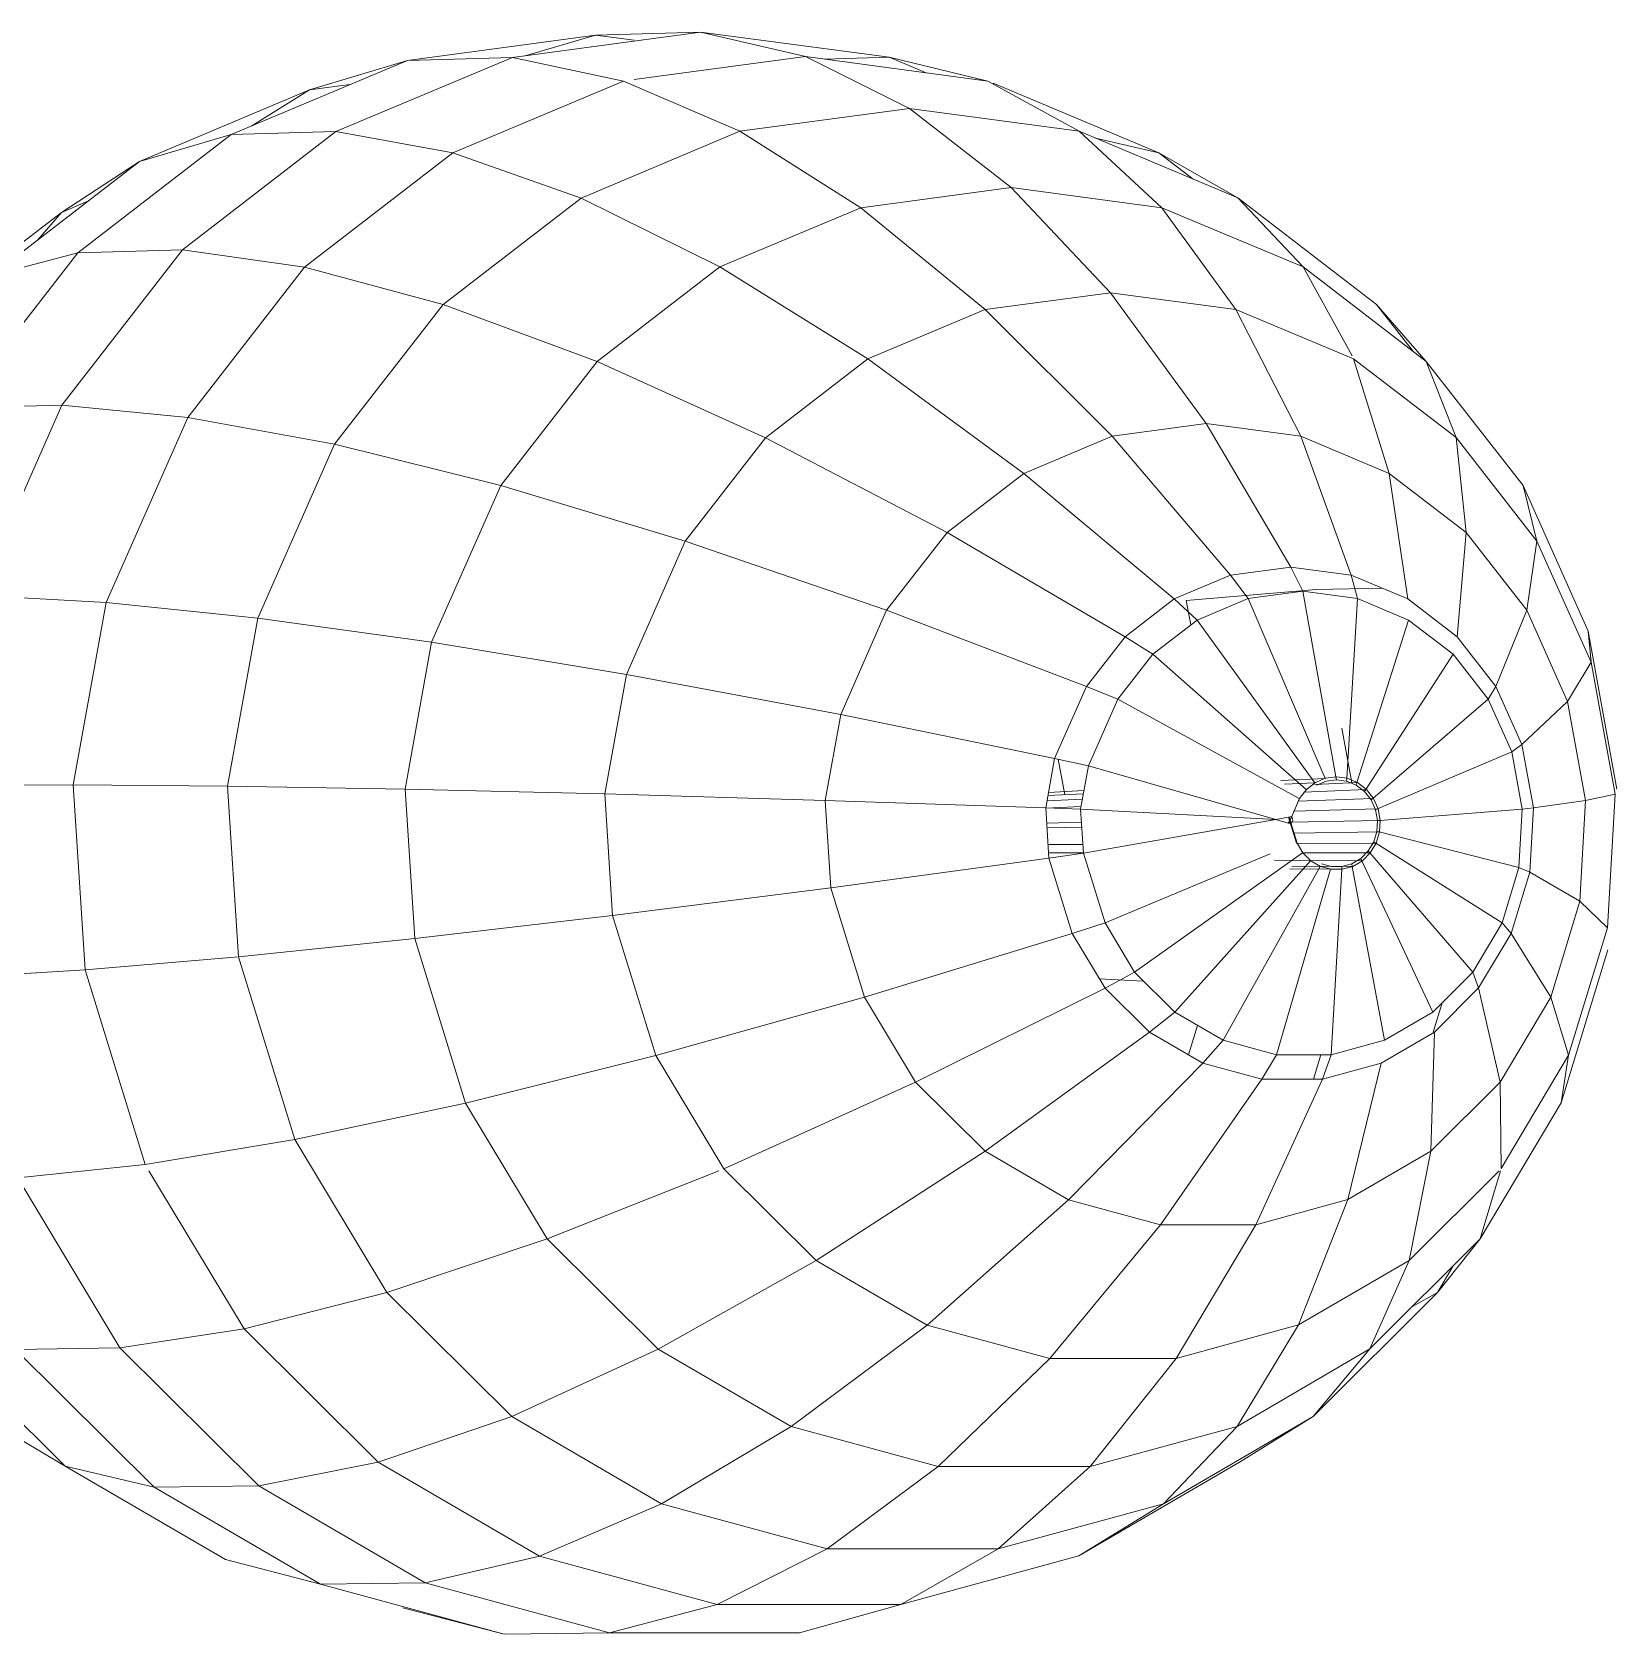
# Model space of a CAD drawing. Header units: inches. Extents: x -827 to 154, y -802 to 207.
# Drawn here: x -720.867 to -719.429, y 41.006 to 42.459 of the extents above; entities that cross this region are included whole.
import ezdxf

# ---------------------------------------------------------------- set-up
doc = ezdxf.new("R2010")
doc.units = ezdxf.units.IN
doc.header["$MEASUREMENT"] = 0
doc.layers.add('DrillPressTable _1__skp', color=8, linetype='Continuous', lineweight=9)
doc.layers.add('Layer0', color=7, linetype='Continuous', lineweight=9)

# ---------------------------------------------------------------- blocks, each defined once
blk = doc.blocks.new('DrillPressTable _1__skp_11-402054-Level 1')
at = {"layer": 'Layer0'}
for p, q in [((1.943, 0.9808), (2.1139, 1.0037)), ((2.1139, 1.0037), (1.943, 0.9808)), ((2.1139, 1.0037), (2.0185, 1.001)), ((2.0185, 1.001), (2.1139, 1.0037)), ((2.2091, 0.9815), (2.1139, 1.0037)), ((2.1139, 1.0037), (2.285, 0.9809)), ((2.1139, 1.0037), (2.2091, 0.9815)), ((2.285, 0.9809), (2.1139, 1.0037)), ((1.8477, 0.9781), (2.0185, 1.001)), ((2.0185, 1.001), (1.8477, 0.9781)), ((2.0185, 1.001), (1.9545, 0.9823)), ((1.9545, 0.9823), (2.0185, 1.001)), ((2.0185, 1.001), (2.0535, 0.9963)), ((2.0535, 0.9963), (2.0185, 1.001)), ((1.6878, 0.9109), (1.8477, 0.9781)), ((1.8477, 0.9781), (1.6878, 0.9109)), ((1.8477, 0.9781), (1.7588, 0.9512)), ((1.7588, 0.9512), (1.8477, 0.9781)), ((1.7828, 0.9135), (1.943, 0.9808)), ((1.943, 0.9808), (1.7828, 0.9135)), ((1.943, 0.9808), (1.8477, 0.9781)), ((1.8477, 0.9781), (1.943, 0.9808)), ((2.0438, 0.9593), (1.943, 0.9808)), ((1.943, 0.9808), (2.0438, 0.9593)), ((2.0535, 0.9606), (2.2091, 0.9815)), ((2.2091, 0.9815), (2.0535, 0.9606)), ((2.3033, 0.9343), (2.2091, 0.9815)), ((2.2091, 0.9815), (2.3745, 0.9593)), ((2.2091, 0.9815), (2.3033, 0.9343)), ((2.3745, 0.9593), (2.2091, 0.9815)), ((2.285, 0.9809), (2.226, 0.9792)), ((2.226, 0.9792), (2.285, 0.9809)), ((2.3745, 0.9593), (2.285, 0.9809)), ((2.285, 0.9809), (2.3185, 0.9668)), ((2.285, 0.9809), (2.3745, 0.9593)), ((2.3185, 0.9668), (2.285, 0.9809)), ((1.6045, 0.8863), (1.7588, 0.9512)), ((1.7588, 0.9512), (1.6045, 0.8863)), ((1.7588, 0.9512), (1.7065, 0.9187)), ((1.7065, 0.9187), (1.7588, 0.9512)), ((1.7588, 0.9512), (1.7954, 0.9561)), ((1.7954, 0.9561), (1.7588, 0.9512)), ((1.889, 0.8942), (2.0438, 0.9593)), ((2.0438, 0.9593), (1.889, 0.8942)), ((2.1495, 0.9137), (2.0438, 0.9593)), ((2.0438, 0.9593), (2.1495, 0.9137)), ((2.4573, 0.9137), (2.3745, 0.9593)), ((2.3745, 0.9593), (2.4573, 0.9137)), ((2.3793, 0.9573), (2.5297, 0.8943)), ((2.5297, 0.8943), (2.3793, 0.9573)), ((2.1495, 0.9137), (2.3033, 0.9343)), ((2.3033, 0.9343), (2.1495, 0.9137)), ((2.3958, 0.8627), (2.3033, 0.9343)), ((2.3033, 0.9343), (2.4573, 0.9137)), ((2.3033, 0.9343), (2.3958, 0.8627)), ((2.4573, 0.9137), (2.3033, 0.9343)), ((1.5487, 0.8035), (1.6878, 0.9109)), ((1.6878, 0.9109), (1.5487, 0.8035)), ((1.6878, 0.9109), (1.6045, 0.8863)), ((1.6045, 0.8863), (1.6878, 0.9109)), ((1.6436, 0.806), (1.7828, 0.9135)), ((1.7828, 0.9135), (1.6436, 0.806)), ((1.7828, 0.9135), (1.6878, 0.9109)), ((1.6878, 0.9109), (1.7828, 0.9135)), ((1.889, 0.8942), (1.7828, 0.9135)), ((1.7828, 0.9135), (1.889, 0.8942)), ((2.0054, 0.8531), (2.1495, 0.9137)), ((2.1495, 0.9137), (2.0054, 0.8531)), ((2.2592, 0.8444), (2.1495, 0.9137)), ((2.1495, 0.9137), (2.2592, 0.8444)), ((2.5325, 0.8444), (2.4573, 0.9137)), ((2.4573, 0.9137), (2.6016, 0.8532)), ((2.4573, 0.9137), (2.5325, 0.8444)), ((2.6016, 0.8532), (2.4573, 0.9137)), ((2.5297, 0.8943), (2.4722, 0.9075)), ((2.4722, 0.9075), (2.5297, 0.8943)), ((1.7544, 0.7903), (1.889, 0.8942)), ((1.889, 0.8942), (1.7544, 0.7903)), ((2.0054, 0.8531), (1.889, 0.8942)), ((1.889, 0.8942), (2.0054, 0.8531)), ((2.6016, 0.8532), (2.5297, 0.8943)), ((2.5297, 0.8943), (2.5609, 0.8703)), ((2.5297, 0.8943), (2.6016, 0.8532)), ((2.5609, 0.8703), (2.5297, 0.8943)), ((1.4704, 0.7828), (1.6045, 0.8863)), ((1.6045, 0.8863), (1.4704, 0.7828)), ((1.6045, 0.8863), (1.5337, 0.8401)), ((1.5337, 0.8401), (1.6045, 0.8863)), ((2.2592, 0.8444), (2.3958, 0.8627)), ((2.3958, 0.8627), (2.2592, 0.8444)), ((2.4859, 0.7672), (2.3958, 0.8627)), ((2.3958, 0.8627), (2.5325, 0.8444)), ((2.3958, 0.8627), (2.4859, 0.7672)), ((2.5325, 0.8444), (2.3958, 0.8627)), ((1.5337, 0.8401), (1.5577, 0.8502)), ((1.5577, 0.8502), (1.5337, 0.8401)), ((1.8802, 0.7564), (2.0054, 0.8531)), ((2.0054, 0.8531), (1.8802, 0.7564)), ((2.1312, 0.7906), (2.0054, 0.8531)), ((2.0054, 0.8531), (2.1312, 0.7906)), ((2.1312, 0.7906), (2.2592, 0.8444)), ((2.2592, 0.8444), (2.1312, 0.7906)), ((2.3721, 0.7519), (2.2592, 0.8444)), ((2.2592, 0.8444), (2.3721, 0.7519)), ((2.5997, 0.7519), (2.5325, 0.8444)), ((2.5325, 0.8444), (2.6607, 0.7907)), ((2.5325, 0.8444), (2.5997, 0.7519)), ((2.6607, 0.7907), (2.5325, 0.8444)), ((2.6607, 0.7907), (2.6016, 0.8532)), ((2.6016, 0.8532), (2.7273, 0.7566)), ((2.6016, 0.8532), (2.6607, 0.7907)), ((2.7273, 0.7566), (2.6016, 0.8532)), ((1.4092, 0.7441), (1.5337, 0.8401)), ((1.5337, 0.8401), (1.4092, 0.7441)), ((1.5337, 0.8401), (1.5123, 0.8152)), ((1.5123, 0.8152), (1.5337, 0.8401)), ((1.5487, 0.8035), (1.4393, 0.6628)), ((1.4393, 0.6628), (1.5487, 0.8035)), ((1.4704, 0.7828), (1.5487, 0.8035)), ((1.4704, 0.7828), (1.5487, 0.8035)), ((1.5341, 0.6652), (1.6436, 0.806)), ((1.5341, 0.6652), (1.6436, 0.806)), ((1.5487, 0.8035), (1.6436, 0.806)), ((1.5487, 0.8035), (1.6436, 0.806)), ((1.7544, 0.7903), (1.6436, 0.806)), ((1.6436, 0.806), (1.7544, 0.7903)), ((1.6485, 0.6541), (1.7544, 0.7903)), ((1.7544, 0.7903), (1.6485, 0.6541)), ((1.8802, 0.7564), (1.7544, 0.7903)), ((1.7544, 0.7903), (1.8802, 0.7564)), ((2.02, 0.7047), (2.1312, 0.7906)), ((2.1312, 0.7906), (2.02, 0.7047)), ((2.2655, 0.7071), (2.1312, 0.7906)), ((2.1312, 0.7906), (2.2655, 0.7071)), ((2.7051, 0.7099), (2.6607, 0.7907)), ((2.6607, 0.7907), (2.7723, 0.7049)), ((2.6607, 0.7907), (2.7051, 0.7099)), ((2.7723, 0.7049), (2.6607, 0.7907)), ((1.7816, 0.6297), (1.8802, 0.7564)), ((1.8802, 0.7564), (1.7816, 0.6297)), ((2.02, 0.7047), (1.8802, 0.7564)), ((1.8802, 0.7564), (2.02, 0.7047)), ((2.3721, 0.7519), (2.4859, 0.7672)), ((2.4859, 0.7672), (2.3721, 0.7519)), ((2.5728, 0.6484), (2.4859, 0.7672)), ((2.4859, 0.7672), (2.5997, 0.7519)), ((2.4859, 0.7672), (2.5728, 0.6484)), ((2.5997, 0.7519), (2.4859, 0.7672)), ((2.7723, 0.7049), (2.7273, 0.7566)), ((2.7723, 0.7049), (2.7273, 0.7566)), ((2.7609, 0.7137), (2.7273, 0.7566)), ((2.7273, 0.7566), (2.7609, 0.7137)), ((2.2655, 0.7071), (2.3721, 0.7519)), ((2.3721, 0.7519), (2.2655, 0.7071)), ((2.4873, 0.6369), (2.3721, 0.7519)), ((2.3721, 0.7519), (2.4873, 0.6369)), ((2.6585, 0.637), (2.5997, 0.7519)), ((2.5997, 0.7519), (2.7065, 0.7072)), ((2.5997, 0.7519), (2.6585, 0.637)), ((2.7065, 0.7072), (2.5997, 0.7519)), ((1.9325, 0.5922), (2.02, 0.7047)), ((2.02, 0.7047), (1.9325, 0.5922)), ((2.1728, 0.6356), (2.02, 0.7047)), ((2.02, 0.7047), (2.1728, 0.6356)), ((2.1728, 0.6356), (2.2655, 0.7071)), ((2.2655, 0.7071), (2.1728, 0.6356)), ((2.4071, 0.6032), (2.2655, 0.7071)), ((2.2655, 0.7071), (2.4071, 0.6032)), ((2.7387, 0.6033), (2.7065, 0.7072)), ((2.7065, 0.7072), (2.7995, 0.6357)), ((2.7065, 0.7072), (2.7387, 0.6033)), ((2.7995, 0.6357), (2.7065, 0.7072)), ((2.7995, 0.6357), (2.7723, 0.7049)), ((2.7995, 0.6357), (2.7723, 0.7049)), ((2.8604, 0.5923), (2.7723, 0.7049)), ((2.7723, 0.7049), (2.8604, 0.5923)), ((1.4393, 0.6628), (1.5341, 0.6652)), ((1.5341, 0.6652), (1.4393, 0.6628)), ((1.4579, 0.4925), (1.5341, 0.6652)), ((1.4579, 0.4925), (1.5341, 0.6652)), ((1.6485, 0.6541), (1.5341, 0.6652)), ((1.5341, 0.6652), (1.6485, 0.6541)), ((1.5743, 0.486), (1.6485, 0.6541)), ((1.6485, 0.6541), (1.5743, 0.486)), ((1.7816, 0.6297), (1.6485, 0.6541)), ((1.6485, 0.6541), (1.7816, 0.6297)), ((2.5728, 0.6484), (2.4873, 0.6369)), ((2.4873, 0.6369), (2.5728, 0.6484)), ((2.6496, 0.5183), (2.5728, 0.6484)), ((2.6585, 0.637), (2.5728, 0.6484)), ((2.5728, 0.6484), (2.6585, 0.637)), ((2.5728, 0.6484), (2.6496, 0.5183)), ((1.7119, 0.4718), (1.7816, 0.6297)), ((1.7816, 0.6297), (1.7119, 0.4718)), ((1.9325, 0.5922), (1.7816, 0.6297)), ((1.7816, 0.6297), (1.9325, 0.5922)), ((2.1728, 0.6356), (2.0999, 0.5418)), ((2.1728, 0.6356), (2.0999, 0.5418)), ((2.1728, 0.6356), (2.3375, 0.5495)), ((2.1728, 0.6356), (2.3375, 0.5495)), ((2.4873, 0.6369), (2.4071, 0.6032)), ((2.4071, 0.6032), (2.4873, 0.6369)), ((2.5948, 0.511), (2.4873, 0.6369)), ((2.4873, 0.6369), (2.5948, 0.511)), ((2.7043, 0.511), (2.6585, 0.637)), ((2.7387, 0.6033), (2.6585, 0.637)), ((2.6585, 0.637), (2.7387, 0.6033)), ((2.6585, 0.637), (2.7043, 0.511)), ((2.8087, 0.5495), (2.7995, 0.6357)), ((2.8087, 0.5495), (2.7995, 0.6357)), ((2.8729, 0.5419), (2.7995, 0.6357)), ((2.7995, 0.6357), (2.8729, 0.5419)), ((2.4071, 0.6032), (2.3375, 0.5495)), ((2.3375, 0.5495), (2.4071, 0.6032)), ((2.5436, 0.4894), (2.4071, 0.6032)), ((2.4071, 0.6032), (2.5436, 0.4894)), ((2.7556, 0.4895), (2.7387, 0.6033)), ((2.8087, 0.5495), (2.7387, 0.6033)), ((2.7387, 0.6033), (2.8087, 0.5495)), ((2.7387, 0.6033), (2.7556, 0.4895)), ((1.8697, 0.45), (1.9325, 0.5922)), ((1.9325, 0.5922), (1.8697, 0.45)), ((2.0999, 0.5418), (1.9325, 0.5922)), ((1.9325, 0.5922), (2.0999, 0.5418)), ((2.8604, 0.5923), (2.8729, 0.5419)), ((2.8729, 0.5419), (2.8604, 0.5923)), ((2.9194, 0.4602), (2.8604, 0.5923)), ((2.8604, 0.5923), (2.9194, 0.4602)), ((2.0999, 0.5418), (2.0465, 0.4209)), ((2.0999, 0.5418), (2.0465, 0.4209)), ((2.0999, 0.5418), (2.2826, 0.479)), ((2.2826, 0.479), (2.0999, 0.5418)), ((2.2826, 0.479), (2.3375, 0.5495)), ((2.3375, 0.5495), (2.2826, 0.479)), ((2.3375, 0.5495), (2.4991, 0.4551)), ((2.3375, 0.5495), (2.4991, 0.4551)), ((2.8004, 0.4551), (2.8087, 0.5495)), ((2.8004, 0.4551), (2.8087, 0.5495)), ((2.8087, 0.5495), (2.8638, 0.4791)), ((2.8638, 0.4791), (2.8087, 0.5495)), ((2.8729, 0.5419), (2.8638, 0.4791)), ((2.8638, 0.4791), (2.8729, 0.5419)), ((2.922, 0.4319), (2.8729, 0.5419)), ((2.8729, 0.5419), (2.922, 0.4319)), ((2.5436, 0.4894), (2.5948, 0.511)), ((2.5948, 0.511), (2.5436, 0.4894)), ((2.5948, 0.511), (2.6496, 0.5183)), ((2.6496, 0.5183), (2.5948, 0.511)), ((2.6109, 0.4897), (2.5948, 0.511)), ((2.5948, 0.511), (2.6109, 0.4897)), ((2.6604, 0.4963), (2.6496, 0.5183)), ((2.6496, 0.5183), (2.7043, 0.511)), ((2.6496, 0.5183), (2.6604, 0.4963)), ((2.7043, 0.511), (2.6496, 0.5183)), ((2.71, 0.4897), (2.7043, 0.511)), ((2.7043, 0.511), (2.7556, 0.4895)), ((2.7043, 0.511), (2.71, 0.4897)), ((2.7556, 0.4895), (2.7043, 0.511)), ((2.6729, 0.4978), (2.5547, 0.488)), ((2.5547, 0.488), (2.6729, 0.4978)), ((2.6604, 0.4963), (2.6109, 0.4897)), ((2.6604, 0.4963), (2.6109, 0.4897)), ((2.6604, 0.4963), (2.6905, 0.3279)), ((2.6905, 0.3279), (2.6604, 0.4963)), ((2.71, 0.4897), (2.6604, 0.4963)), ((2.71, 0.4897), (2.6604, 0.4963)), ((2.7325, 0.4992), (2.6729, 0.4978)), ((2.6729, 0.4978), (2.7325, 0.4992)), ((1.4579, 0.4925), (1.5743, 0.486)), ((1.4579, 0.4925), (1.5743, 0.486)), ((1.5445, 0.3207), (1.5743, 0.486)), ((1.5445, 0.3207), (1.5743, 0.486)), ((1.7119, 0.4718), (1.5743, 0.486)), ((1.5743, 0.486), (1.7119, 0.4718)), ((2.5436, 0.4894), (2.4991, 0.4551)), ((2.5436, 0.4894), (2.4991, 0.4551)), ((2.5436, 0.4894), (2.5646, 0.4702)), ((2.5436, 0.4894), (2.5646, 0.4702)), ((2.5547, 0.488), (2.5587, 0.4657)), ((2.5587, 0.4657), (2.5547, 0.488)), ((2.6109, 0.4897), (2.5646, 0.4702)), ((2.6109, 0.4897), (2.5646, 0.4702)), ((2.6109, 0.4897), (2.6806, 0.3265)), ((2.6806, 0.3265), (2.6109, 0.4897)), ((2.71, 0.4897), (2.7004, 0.3265)), ((2.7004, 0.3265), (2.71, 0.4897)), ((2.71, 0.4897), (2.7564, 0.4702)), ((2.7564, 0.4702), (2.71, 0.4897)), ((2.7556, 0.4895), (2.8004, 0.4551)), ((2.8004, 0.4551), (2.7556, 0.4895)), ((1.6845, 0.3195), (1.7119, 0.4718)), ((1.7119, 0.4718), (1.6845, 0.3195)), ((1.8697, 0.45), (1.7119, 0.4718)), ((1.7119, 0.4718), (1.8697, 0.45)), ((2.241, 0.3845), (2.2826, 0.479)), ((2.2826, 0.479), (2.241, 0.3845)), ((2.2826, 0.479), (2.464, 0.41)), ((2.464, 0.41), (2.2826, 0.479)), ((2.5646, 0.4702), (2.5242, 0.4391)), ((2.5242, 0.4391), (2.5646, 0.4702)), ((2.5646, 0.4702), (2.6714, 0.3226)), ((2.6714, 0.3226), (2.5646, 0.4702)), ((2.7096, 0.3227), (2.7564, 0.4702)), ((2.7096, 0.3227), (2.7564, 0.4702)), ((2.7564, 0.4702), (2.7969, 0.4391)), ((2.7969, 0.4391), (2.7564, 0.4702)), ((2.8638, 0.4791), (2.8356, 0.41)), ((2.8356, 0.41), (2.8638, 0.4791)), ((2.8638, 0.4791), (2.9007, 0.3963)), ((2.9007, 0.3963), (2.8638, 0.4791)), ((2.4991, 0.4551), (2.464, 0.41)), ((2.464, 0.41), (2.4991, 0.4551)), ((2.4991, 0.4551), (2.5242, 0.4391)), ((2.5242, 0.4391), (2.4991, 0.4551)), ((2.8356, 0.41), (2.8004, 0.4551)), ((2.8004, 0.4551), (2.8356, 0.41)), ((2.9194, 0.4602), (2.922, 0.4319)), ((2.922, 0.4319), (2.9194, 0.4602)), ((2.9455, 0.3167), (2.9194, 0.4602)), ((2.9194, 0.4602), (2.9455, 0.3167)), ((1.8457, 0.3167), (1.8697, 0.45)), ((1.8697, 0.45), (1.8457, 0.3167)), ((2.0465, 0.4209), (1.8697, 0.45)), ((1.8697, 0.45), (2.0465, 0.4209)), ((2.5242, 0.4391), (2.4925, 0.3983)), ((2.4925, 0.3983), (2.5242, 0.4391)), ((2.6634, 0.3164), (2.5242, 0.4391)), ((2.5242, 0.4391), (2.6634, 0.3164)), ((2.7177, 0.3165), (2.7969, 0.4391)), ((2.7177, 0.3165), (2.7969, 0.4391)), ((2.7969, 0.4391), (2.8288, 0.3983)), ((2.7969, 0.4391), (2.8288, 0.3983)), ((2.922, 0.4319), (2.9007, 0.3963)), ((2.9007, 0.3963), (2.922, 0.4319)), ((2.9438, 0.3123), (2.922, 0.4319)), ((2.922, 0.4319), (2.9438, 0.3123)), ((2.027, 0.3124), (2.0465, 0.4209)), ((2.0465, 0.4209), (2.027, 0.3124)), ((2.241, 0.3845), (2.0465, 0.4209)), ((2.241, 0.3845), (2.0465, 0.4209)), ((2.464, 0.41), (2.4352, 0.3446)), ((2.4352, 0.3446), (2.464, 0.41)), ((2.464, 0.41), (2.4925, 0.3983)), ((2.4925, 0.3983), (2.464, 0.41)), ((2.8356, 0.41), (2.8288, 0.3983)), ((2.8288, 0.3983), (2.8356, 0.41)), ((2.8592, 0.3571), (2.8356, 0.41)), ((2.8356, 0.41), (2.8592, 0.3571)), ((2.4925, 0.3983), (2.4659, 0.3379)), ((2.4659, 0.3379), (2.4925, 0.3983)), ((2.4925, 0.3983), (2.657, 0.3083)), ((2.657, 0.3083), (2.4925, 0.3983)), ((2.7241, 0.3083), (2.8288, 0.3983)), ((2.7241, 0.3083), (2.8288, 0.3983)), ((2.8501, 0.3505), (2.8288, 0.3983)), ((2.8288, 0.3983), (2.8501, 0.3505)), ((2.9007, 0.3963), (2.8592, 0.3571)), ((2.8592, 0.3571), (2.9007, 0.3963)), ((2.9007, 0.3963), (2.9171, 0.3064)), ((2.9171, 0.3064), (2.9007, 0.3963)), ((2.241, 0.3845), (2.2269, 0.3065)), ((2.241, 0.3845), (2.2269, 0.3065)), ((2.241, 0.3845), (2.4352, 0.3446)), ((2.4352, 0.3446), (2.241, 0.3845)), ((2.6958, 0.3721), (2.7049, 0.3224)), ((2.7049, 0.3224), (2.6958, 0.3721)), ((2.7283, 0.2988), (2.8501, 0.3505)), ((2.7283, 0.2988), (2.8501, 0.3505)), ((2.8592, 0.3571), (2.8501, 0.3505)), ((2.8501, 0.3505), (2.8592, 0.3571)), ((2.8596, 0.2985), (2.8501, 0.3505)), ((2.8501, 0.3505), (2.8596, 0.2985)), ((2.8697, 0.2997), (2.8592, 0.3571)), ((2.8592, 0.3571), (2.8697, 0.2997)), ((2.4352, 0.3446), (2.4271, 0.2998)), ((2.4271, 0.2998), (2.4352, 0.3446)), ((2.4352, 0.3446), (2.4659, 0.3379)), ((2.4659, 0.3379), (2.4352, 0.3446)), ((2.4384, 0.3439), (2.4443, 0.3117)), ((2.4443, 0.3117), (2.4384, 0.3439)), ((2.4588, 0.2986), (2.4659, 0.3379)), ((2.4659, 0.3379), (2.4588, 0.2986)), ((2.6358, 0.2893), (2.4659, 0.3379)), ((2.6358, 0.2893), (2.4659, 0.3379)), ((1.5445, 0.3207), (1.4269, 0.3203)), ((1.4269, 0.3203), (1.5445, 0.3207)), ((1.5445, 0.3207), (1.6845, 0.3195)), ((1.5445, 0.3207), (1.5553, 0.1527)), ((1.5445, 0.3207), (1.6845, 0.3195)), ((1.5553, 0.1527), (1.5445, 0.3207)), ((2.6806, 0.3265), (2.6406, 0.3245)), ((2.6806, 0.3265), (2.6406, 0.3245)), ((2.6714, 0.3226), (2.6438, 0.3213)), ((2.6714, 0.3226), (2.6438, 0.3213)), ((2.6718, 0.3227), (2.6638, 0.3165)), ((2.7096, 0.3227), (2.6714, 0.3209)), ((2.6714, 0.3226), (2.6718, 0.3227)), ((2.6714, 0.3226), (2.6718, 0.3227)), ((2.7096, 0.3227), (2.6714, 0.3209)), ((2.6811, 0.3266), (2.6718, 0.3227)), ((2.6731, 0.3203), (2.6817, 0.324)), ((2.6806, 0.3265), (2.6811, 0.3266)), ((2.6806, 0.3265), (2.6811, 0.3266)), ((2.691, 0.3279), (2.6811, 0.3266)), ((2.6817, 0.324), (2.691, 0.3252)), ((2.6905, 0.3279), (2.691, 0.3252)), ((2.6905, 0.3279), (2.691, 0.3252)), ((2.6905, 0.3279), (2.691, 0.3279)), ((2.6905, 0.3279), (2.691, 0.3279)), ((2.7008, 0.3266), (2.691, 0.3279)), ((2.691, 0.3252), (2.7002, 0.324)), ((2.7004, 0.3265), (2.7002, 0.324)), ((2.7004, 0.3265), (2.7002, 0.324)), ((2.7089, 0.3204), (2.7002, 0.324)), ((2.7004, 0.3265), (2.7008, 0.3266)), ((2.7004, 0.3265), (2.7008, 0.3266)), ((2.7101, 0.3227), (2.7008, 0.3266)), ((2.7089, 0.3204), (2.7096, 0.3227)), ((2.7096, 0.3227), (2.7089, 0.3204)), ((2.7165, 0.3145), (2.7089, 0.3204)), ((2.7096, 0.3227), (2.7101, 0.3227)), ((2.7096, 0.3227), (2.7101, 0.3227)), ((2.7182, 0.3165), (2.7101, 0.3227)), ((1.6845, 0.3195), (1.8457, 0.3167)), ((1.6845, 0.3195), (1.6944, 0.1647)), ((1.6845, 0.3195), (1.8457, 0.3167)), ((1.6944, 0.1647), (1.6845, 0.3195)), ((1.8457, 0.3167), (2.027, 0.3124)), ((1.8457, 0.3167), (1.8544, 0.1812)), ((1.8457, 0.3167), (2.027, 0.3124)), ((1.8544, 0.1812), (1.8457, 0.3167)), ((2.027, 0.3124), (2.2269, 0.3065)), ((2.027, 0.3124), (2.034, 0.2021)), ((2.027, 0.3124), (2.2269, 0.3065)), ((2.034, 0.2021), (2.027, 0.3124)), ((2.4271, 0.2998), (2.2269, 0.3065)), ((2.232, 0.2273), (2.2269, 0.3065)), ((2.232, 0.2273), (2.2269, 0.3065)), ((2.4271, 0.2998), (2.2269, 0.3065)), ((2.4604, 0.3076), (2.4282, 0.3062)), ((2.4604, 0.3076), (2.4282, 0.3062)), ((2.4613, 0.3125), (2.4291, 0.311)), ((2.4613, 0.3125), (2.4291, 0.311)), ((2.4618, 0.3154), (2.4296, 0.3138)), ((2.4618, 0.3154), (2.4296, 0.3138)), ((2.6504, 0.2918), (2.6575, 0.3083)), ((2.7241, 0.3083), (2.656, 0.3059)), ((2.7241, 0.3083), (2.656, 0.3059)), ((2.657, 0.3083), (2.6575, 0.3083)), ((2.657, 0.3083), (2.6575, 0.3083)), ((2.6575, 0.3083), (2.6638, 0.3165)), ((2.7177, 0.3165), (2.6615, 0.3141)), ((2.7177, 0.3165), (2.6615, 0.3141)), ((2.6634, 0.3164), (2.6638, 0.3165)), ((2.6634, 0.3164), (2.6638, 0.3165)), ((2.7165, 0.3145), (2.7177, 0.3165)), ((2.7177, 0.3165), (2.7165, 0.3145)), ((2.7224, 0.3069), (2.7165, 0.3145)), ((2.7177, 0.3165), (2.7182, 0.3165)), ((2.7177, 0.3165), (2.7182, 0.3165)), ((2.7245, 0.3083), (2.7182, 0.3165)), ((2.7224, 0.3069), (2.7241, 0.3083)), ((2.7224, 0.3069), (2.7241, 0.3083)), ((2.7224, 0.3069), (2.7264, 0.298)), ((2.7241, 0.3083), (2.7245, 0.3083)), ((2.7241, 0.3083), (2.7245, 0.3083)), ((2.7288, 0.2988), (2.7245, 0.3083)), ((2.9171, 0.3064), (2.8697, 0.2997)), ((2.9171, 0.3064), (2.8697, 0.2997)), ((2.9119, 0.2152), (2.9171, 0.3064)), ((2.9171, 0.3064), (2.9119, 0.2152)), ((2.9438, 0.3123), (2.9171, 0.3064)), ((2.9438, 0.3123), (2.9171, 0.3064)), ((2.9438, 0.3123), (2.9369, 0.1909)), ((2.9369, 0.1909), (2.9438, 0.3123)), ((2.4592, 0.3009), (2.4271, 0.2996)), ((2.4592, 0.3009), (2.4271, 0.2996)), ((2.4588, 0.2986), (2.4271, 0.2998)), ((2.43, 0.2542), (2.4271, 0.2998)), ((2.4588, 0.2986), (2.4271, 0.2998)), ((2.4271, 0.2998), (2.43, 0.2542)), ((2.4588, 0.2986), (2.4614, 0.2587)), ((2.6358, 0.2893), (2.4588, 0.2986)), ((2.4588, 0.2986), (2.4614, 0.2587)), ((2.6358, 0.2893), (2.4588, 0.2986)), ((2.6358, 0.2893), (2.6475, 0.2913)), ((2.6472, 0.286), (2.6504, 0.2918)), ((2.6475, 0.2913), (2.6504, 0.2918)), ((2.6475, 0.2913), (2.6479, 0.2913)), ((2.6547, 0.2678), (2.6475, 0.2913)), ((2.6475, 0.2913), (2.65, 0.2852)), ((2.6475, 0.2913), (2.6488, 0.2886)), ((2.6488, 0.2886), (2.6479, 0.2913)), ((2.6504, 0.2918), (2.6488, 0.2886)), ((2.6504, 0.2918), (2.6514, 0.2884)), ((2.7283, 0.2988), (2.6519, 0.2966)), ((2.7283, 0.2988), (2.6519, 0.2966)), ((2.7283, 0.2988), (2.7264, 0.298)), ((2.7264, 0.298), (2.7283, 0.2988)), ((2.7264, 0.298), (2.7282, 0.2883)), ((2.7283, 0.2988), (2.7288, 0.2988)), ((2.7283, 0.2988), (2.7288, 0.2988)), ((2.7307, 0.2884), (2.7288, 0.2988)), ((2.7302, 0.2884), (2.8596, 0.2985)), ((2.8596, 0.2985), (2.7302, 0.2884)), ((2.8596, 0.2985), (2.7302, 0.2884)), ((2.8596, 0.2985), (2.8566, 0.2457)), ((2.8566, 0.2457), (2.8596, 0.2985)), ((2.8697, 0.2997), (2.8596, 0.2985)), ((2.8697, 0.2997), (2.8596, 0.2985)), ((2.8697, 0.2997), (2.8664, 0.2413)), ((2.8664, 0.2413), (2.8697, 0.2997)), ((2.4596, 0.2867), (2.428, 0.2859)), ((2.4599, 0.2821), (2.4283, 0.2815)), ((2.6358, 0.2893), (2.4614, 0.2587)), ((2.6358, 0.2893), (2.4614, 0.2587)), ((2.6358, 0.2893), (2.6472, 0.286)), ((2.6472, 0.286), (2.6488, 0.2886)), ((2.6488, 0.2886), (2.6472, 0.286)), ((2.6472, 0.286), (2.65, 0.2852)), ((2.6472, 0.286), (2.6476, 0.286)), ((2.6488, 0.2886), (2.6476, 0.286)), ((2.65, 0.2852), (2.6488, 0.2886)), ((2.7302, 0.2884), (2.6489, 0.2867)), ((2.7302, 0.2884), (2.6489, 0.2867)), ((2.65, 0.2852), (2.6514, 0.2884)), ((2.6547, 0.2678), (2.65, 0.2852)), ((2.65, 0.2852), (2.6547, 0.2678)), ((2.65, 0.2852), (2.6552, 0.2678)), ((2.7296, 0.2779), (2.6519, 0.2768)), ((2.7296, 0.2779), (2.6519, 0.2768)), ((2.7248, 0.269), (2.7276, 0.2784)), ((2.727, 0.2678), (2.7301, 0.2779)), ((2.7276, 0.2784), (2.7282, 0.2883)), ((2.7296, 0.2779), (2.7276, 0.2784)), ((2.7296, 0.2779), (2.7276, 0.2784)), ((2.7302, 0.2884), (2.7282, 0.2883)), ((2.7282, 0.2883), (2.7302, 0.2884)), ((2.7296, 0.2779), (2.8566, 0.2457)), ((2.8566, 0.2457), (2.7296, 0.2779)), ((2.7296, 0.2779), (2.7301, 0.2779)), ((2.7296, 0.2779), (2.7301, 0.2779)), ((2.7301, 0.2779), (2.7307, 0.2884)), ((2.7302, 0.2884), (2.7307, 0.2884)), ((2.7302, 0.2884), (2.7307, 0.2884)), ((2.4292, 0.2664), (2.4608, 0.2666)), ((2.4608, 0.2666), (2.4292, 0.2664)), ((2.4608, 0.2666), (2.4292, 0.2664)), ((2.6552, 0.2678), (2.6547, 0.2678)), ((2.6547, 0.2678), (2.6552, 0.2678)), ((2.7266, 0.2678), (2.6552, 0.2674)), ((2.6552, 0.2674), (2.7266, 0.2678)), ((2.6552, 0.2678), (2.6605, 0.2589)), ((2.727, 0.2678), (2.6552, 0.2674)), ((2.7248, 0.269), (2.7198, 0.2606)), ((2.727, 0.2678), (2.7217, 0.2589)), ((2.7266, 0.2678), (2.7248, 0.269)), ((2.7248, 0.269), (2.7266, 0.2678)), ((2.7266, 0.2678), (2.8413, 0.1953)), ((2.7266, 0.2678), (2.8413, 0.1953)), ((2.7266, 0.2678), (2.727, 0.2678)), ((2.727, 0.2678), (2.7266, 0.2678)), ((2.43, 0.2542), (2.232, 0.2273)), ((2.232, 0.2273), (2.43, 0.2542)), ((2.4614, 0.259), (2.4297, 0.259)), ((2.4614, 0.259), (2.4297, 0.259)), ((2.4614, 0.2587), (2.43, 0.2542)), ((2.43, 0.2542), (2.4614, 0.2587)), ((2.4512, 0.1856), (2.43, 0.2542)), ((2.43, 0.2542), (2.4512, 0.1856)), ((2.4809, 0.1953), (2.4614, 0.2587)), ((2.4614, 0.2587), (2.4809, 0.1953)), ((2.6309, 0.2579), (2.4809, 0.1953)), ((2.4809, 0.1953), (2.6309, 0.2579)), ((2.6601, 0.2589), (2.5078, 0.1506)), ((2.5078, 0.1506), (2.6601, 0.2589)), ((2.6673, 0.2517), (2.5443, 0.1143)), ((2.5443, 0.1143), (2.6673, 0.2517)), ((2.6673, 0.2517), (2.6348, 0.2519)), ((2.6673, 0.2517), (2.6348, 0.2519)), ((2.7213, 0.2589), (2.6601, 0.259)), ((2.7213, 0.2589), (2.6601, 0.259)), ((2.6601, 0.2589), (2.6605, 0.2589)), ((2.6601, 0.2589), (2.6605, 0.2589)), ((2.6678, 0.2517), (2.6605, 0.2589)), ((2.714, 0.2517), (2.6673, 0.252)), ((2.714, 0.2517), (2.6673, 0.252)), ((2.6673, 0.2517), (2.6678, 0.2517)), ((2.6673, 0.2517), (2.6678, 0.2517)), ((2.6765, 0.2466), (2.6678, 0.2517)), ((2.6774, 0.2491), (2.6865, 0.2466)), ((2.6958, 0.2466), (2.7049, 0.2491)), ((2.713, 0.2538), (2.7049, 0.2491)), ((2.7053, 0.2466), (2.7049, 0.2491)), ((2.7053, 0.2466), (2.7049, 0.2491)), ((2.7145, 0.2517), (2.7058, 0.2466)), ((2.7198, 0.2606), (2.713, 0.2538)), ((2.714, 0.2517), (2.713, 0.2538)), ((2.713, 0.2538), (2.714, 0.2517)), ((2.714, 0.2517), (2.7783, 0.1144)), ((2.714, 0.2517), (2.7783, 0.1144)), ((2.714, 0.2517), (2.7145, 0.2517)), ((2.714, 0.2517), (2.7145, 0.2517)), ((2.7217, 0.2589), (2.7145, 0.2517)), ((2.7213, 0.2589), (2.7198, 0.2606)), ((2.7198, 0.2606), (2.7213, 0.2589)), ((2.7213, 0.2589), (2.8146, 0.1506)), ((2.7213, 0.2589), (2.8146, 0.1506)), ((2.7213, 0.2589), (2.7217, 0.2589)), ((2.7213, 0.2589), (2.7217, 0.2589)), ((2.6761, 0.2466), (2.5881, 0.0889)), ((2.5881, 0.0889), (2.6761, 0.2466)), ((2.6857, 0.244), (2.6364, 0.0757)), ((2.6364, 0.0757), (2.6857, 0.244)), ((2.6857, 0.244), (2.6485, 0.2444)), ((2.6857, 0.244), (2.6485, 0.2444)), ((2.6761, 0.2466), (2.6504, 0.2469)), ((2.6761, 0.2466), (2.6504, 0.2469)), ((2.7053, 0.2466), (2.6761, 0.2469)), ((2.7053, 0.2466), (2.6761, 0.2469)), ((2.6761, 0.2466), (2.6765, 0.2466)), ((2.6761, 0.2466), (2.6765, 0.2466)), ((2.6862, 0.244), (2.6765, 0.2466)), ((2.6857, 0.244), (2.6862, 0.244)), ((2.6857, 0.244), (2.6862, 0.244)), ((2.6961, 0.244), (2.6862, 0.244)), ((2.6957, 0.244), (2.6863, 0.0757)), ((2.6863, 0.0757), (2.6957, 0.244)), ((2.6865, 0.2466), (2.6958, 0.2466)), ((2.6957, 0.244), (2.6958, 0.2466)), ((2.6957, 0.244), (2.6958, 0.2466)), ((2.6957, 0.244), (2.6961, 0.244)), ((2.6957, 0.244), (2.6961, 0.244)), ((2.7058, 0.2466), (2.6961, 0.244)), ((2.7053, 0.2466), (2.7347, 0.0889)), ((2.7347, 0.0889), (2.7053, 0.2466)), ((2.7053, 0.2466), (2.7058, 0.2466)), ((2.7053, 0.2466), (2.7058, 0.2466)), ((2.8566, 0.2457), (2.8413, 0.1953)), ((2.8413, 0.1953), (2.8566, 0.2457)), ((2.8664, 0.2413), (2.8495, 0.1856)), ((2.8495, 0.1856), (2.8664, 0.2413)), ((2.8566, 0.2457), (2.8664, 0.2413)), ((2.8664, 0.2413), (2.8566, 0.2457)), ((2.8664, 0.2413), (2.9119, 0.2152)), ((2.9119, 0.2152), (2.8664, 0.2413)), ((2.232, 0.2273), (2.034, 0.2021)), ((2.232, 0.2273), (2.034, 0.2021)), ((2.232, 0.2273), (2.2626, 0.128)), ((2.2626, 0.128), (2.232, 0.2273)), ((2.8854, 0.1281), (2.9119, 0.2152)), ((2.9119, 0.2152), (2.8854, 0.1281)), ((2.9119, 0.2152), (2.9369, 0.1909)), ((2.9369, 0.1909), (2.9119, 0.2152)), ((1.8544, 0.1812), (2.034, 0.2021)), ((2.034, 0.2021), (1.8544, 0.1812)), ((2.0733, 0.075), (2.034, 0.2021)), ((2.0733, 0.075), (2.034, 0.2021)), ((2.4809, 0.1953), (2.4512, 0.1856)), ((2.4512, 0.1856), (2.4809, 0.1953)), ((2.5078, 0.1506), (2.4809, 0.1953)), ((2.4809, 0.1953), (2.5078, 0.1506)), ((2.8146, 0.1506), (2.8413, 0.1953)), ((2.8146, 0.1506), (2.8413, 0.1953)), ((2.8413, 0.1953), (2.8495, 0.1856)), ((2.8495, 0.1856), (2.8413, 0.1953)), ((2.9369, 0.1909), (2.9017, 0.0752)), ((2.9017, 0.0752), (2.9369, 0.1909)), ((1.6944, 0.1647), (1.8544, 0.1812)), ((1.8544, 0.1812), (1.6944, 0.1647)), ((1.8544, 0.1812), (1.9005, 0.0318)), ((1.9005, 0.0318), (1.8544, 0.1812)), ((2.4512, 0.1856), (2.2626, 0.128)), ((2.2626, 0.128), (2.4512, 0.1856)), ((2.4809, 0.1362), (2.4512, 0.1856)), ((2.4512, 0.1856), (2.4809, 0.1362)), ((2.8495, 0.1856), (2.82, 0.1363)), ((2.82, 0.1363), (2.8495, 0.1856)), ((2.8495, 0.1856), (2.8854, 0.1281)), ((2.8854, 0.1281), (2.8495, 0.1856)), ((1.5553, 0.1527), (1.6944, 0.1647)), ((1.6944, 0.1647), (1.5553, 0.1527)), ((1.6944, 0.1647), (1.7456, -0.0012)), ((1.7456, -0.0012), (1.6944, 0.1647)), ((2.9372, 0.1709), (2.895, 0.032)), ((2.895, 0.032), (2.9372, 0.1709)), ((1.4381, 0.1454), (1.5553, 0.1527)), ((1.5553, 0.1527), (1.4381, 0.1454)), ((1.5553, 0.1527), (1.6098, -0.0239)), ((1.6098, -0.0239), (1.5553, 0.1527)), ((2.5078, 0.1506), (2.4809, 0.1362)), ((2.4809, 0.1362), (2.5078, 0.1506)), ((2.5443, 0.1143), (2.5078, 0.1506)), ((2.5078, 0.1506), (2.5443, 0.1143)), ((2.7783, 0.1144), (2.8146, 0.1506)), ((2.7783, 0.1144), (2.8146, 0.1506)), ((2.8146, 0.1506), (2.82, 0.1363)), ((2.82, 0.1363), (2.8146, 0.1506)), ((2.4809, 0.1362), (2.309, 0.0508)), ((2.309, 0.0508), (2.4809, 0.1362)), ((2.4757, 0.1447), (2.5159, 0.1426)), ((2.5159, 0.1426), (2.4757, 0.1447)), ((2.5212, 0.0962), (2.4809, 0.1362)), ((2.4809, 0.1362), (2.5212, 0.0962)), ((2.82, 0.1363), (2.7799, 0.0962)), ((2.7799, 0.0962), (2.82, 0.1363)), ((2.82, 0.1363), (2.8394, 0.0509)), ((2.8394, 0.0509), (2.82, 0.1363)), ((2.2626, 0.128), (2.0733, 0.075)), ((2.0733, 0.075), (2.2626, 0.128)), ((2.2626, 0.128), (2.309, 0.0508)), ((2.309, 0.0508), (2.2626, 0.128)), ((2.7869, 0.1229), (2.7788, 0.0962)), ((2.7788, 0.0962), (2.7869, 0.1229)), ((2.8394, 0.0509), (2.8854, 0.1281)), ((2.8854, 0.1281), (2.8394, 0.0509)), ((2.8854, 0.1281), (2.9017, 0.0752)), ((2.9017, 0.0752), (2.8854, 0.1281)), ((2.5212, 0.0962), (2.5443, 0.1143)), ((2.5212, 0.0962), (2.5443, 0.1143)), ((2.5881, 0.0889), (2.5443, 0.1143)), ((2.5881, 0.0889), (2.5443, 0.1143)), ((2.5568, 0.0755), (2.5649, 0.1023)), ((2.5649, 0.1023), (2.5568, 0.0755)), ((2.7347, 0.0889), (2.7783, 0.1144)), ((2.7783, 0.1144), (2.7347, 0.0889)), ((2.3721, -0.0118), (2.5212, 0.0962)), ((2.3721, -0.0118), (2.5212, 0.0962)), ((2.5212, 0.0962), (2.5696, 0.068)), ((2.5696, 0.068), (2.5212, 0.0962)), ((2.5696, 0.068), (2.5881, 0.0889)), ((2.5881, 0.0889), (2.5696, 0.068)), ((2.6364, 0.0757), (2.5881, 0.0889)), ((2.6364, 0.0757), (2.5881, 0.0889)), ((2.7347, 0.0889), (2.6863, 0.0757)), ((2.7347, 0.0889), (2.6863, 0.0757)), ((2.7316, 0.068), (2.7799, 0.0962)), ((2.7799, 0.0962), (2.7316, 0.068)), ((2.7799, 0.0962), (2.7767, -0.0117)), ((2.7799, 0.0962), (2.7767, -0.0117)), ((1.9005, 0.0318), (2.0733, 0.075)), ((2.0733, 0.075), (1.9005, 0.0318)), ((2.135, -0.0277), (2.0733, 0.075)), ((2.135, -0.0277), (2.0733, 0.075)), ((2.6231, 0.0534), (2.6364, 0.0757)), ((2.6364, 0.0757), (2.6231, 0.0534)), ((2.6863, 0.0757), (2.6364, 0.0757)), ((2.6863, 0.0757), (2.6364, 0.0757)), ((2.6768, 0.0757), (2.67, 0.0535)), ((2.6768, 0.0757), (2.67, 0.0535)), ((2.6782, 0.0535), (2.6863, 0.0757)), ((2.6863, 0.0757), (2.6782, 0.0535)), ((2.9017, 0.0752), (2.8404, -0.0276)), ((2.8404, -0.0276), (2.9017, 0.0752)), ((2.9017, 0.0752), (2.895, 0.032)), ((2.895, 0.032), (2.9017, 0.0752)), ((2.4478, -0.0559), (2.5696, 0.068)), ((2.5696, 0.068), (2.4478, -0.0559)), ((2.5696, 0.068), (2.6231, 0.0534)), ((2.6231, 0.0534), (2.5696, 0.068)), ((2.6782, 0.0535), (2.7316, 0.068)), ((2.7316, 0.068), (2.6782, 0.0535)), ((2.7012, -0.0558), (2.7316, 0.068)), ((2.7316, 0.068), (2.7012, -0.0558)), ((2.135, -0.0277), (2.309, 0.0508)), ((2.135, -0.0277), (2.309, 0.0508)), ((2.3721, -0.0118), (2.309, 0.0508)), ((2.3721, -0.0118), (2.309, 0.0508)), ((2.5314, -0.0786), (2.6231, 0.0534)), ((2.6231, 0.0534), (2.5314, -0.0786)), ((2.6177, -0.0786), (2.6782, 0.0535)), ((2.6782, 0.0535), (2.6177, -0.0786)), ((2.6231, 0.0534), (2.6782, 0.0535)), ((2.6782, 0.0535), (2.6231, 0.0534)), ((2.7767, -0.0117), (2.8394, 0.0509)), ((2.8394, 0.0509), (2.7767, -0.0117)), ((2.8394, 0.0509), (2.8404, -0.0276)), ((2.8404, -0.0276), (2.8394, 0.0509)), ((1.7456, -0.0012), (1.9005, 0.0318)), ((1.9005, 0.0318), (1.7456, -0.0012)), ((1.9005, 0.0318), (1.9746, -0.0915)), ((1.9746, -0.0915), (1.9005, 0.0318)), ((2.895, 0.032), (2.8214, -0.0913)), ((2.8214, -0.0913), (2.895, 0.032)), ((1.6098, -0.0239), (1.7456, -0.0012)), ((1.7456, -0.0012), (1.6098, -0.0239)), ((1.7456, -0.0012), (1.8291, -0.1401)), ((1.8291, -0.1401), (1.7456, -0.0012)), ((2.2188, -0.111), (2.3721, -0.0118)), ((2.3721, -0.0118), (2.2188, -0.111)), ((2.4478, -0.0559), (2.3721, -0.0118)), ((2.3721, -0.0118), (2.4478, -0.0559)), ((2.7767, -0.0117), (2.7012, -0.0558)), ((2.7012, -0.0558), (2.7767, -0.0117)), ((2.7767, -0.0117), (2.757, -0.1109)), ((2.7767, -0.0117), (2.757, -0.1109)), ((1.4941, -0.0361), (1.6098, -0.0239)), ((1.6098, -0.0239), (1.4941, -0.0361)), ((2.135, -0.0277), (2.2188, -0.111)), ((2.2188, -0.111), (2.135, -0.0277)), ((1.4941, -0.0361), (1.5868, -0.1904)), ((1.5868, -0.1904), (1.4941, -0.0361)), ((1.6132, -0.0295), (1.6995, -0.1731)), ((1.6995, -0.1731), (1.6132, -0.0295)), ((1.9746, -0.0915), (2.1304, -0.0295)), ((2.1304, -0.0295), (1.9746, -0.0915)), ((2.8385, -0.0295), (2.757, -0.1109)), ((2.757, -0.1109), (2.8385, -0.0295)), ((2.8398, -0.0295), (2.8214, -0.0913)), ((2.8214, -0.0913), (2.8398, -0.0295)), ((2.3195, -0.1696), (2.4478, -0.0559)), ((2.4478, -0.0559), (2.3195, -0.1696)), ((2.5314, -0.0786), (2.4478, -0.0559)), ((2.4478, -0.0559), (2.5314, -0.0786)), ((2.7012, -0.0558), (2.6177, -0.0786)), ((2.6177, -0.0786), (2.7012, -0.0558)), ((2.6566, -0.1695), (2.7012, -0.0558)), ((2.7012, -0.0558), (2.6566, -0.1695)), ((2.4307, -0.1998), (2.5314, -0.0786)), ((2.5314, -0.0786), (2.4307, -0.1998)), ((2.6177, -0.0786), (2.5314, -0.0786)), ((2.5314, -0.0786), (2.6177, -0.0786)), ((2.5455, -0.1998), (2.6177, -0.0786)), ((2.6177, -0.0786), (2.5455, -0.1998)), ((1.8291, -0.1401), (1.9746, -0.0915)), ((1.9746, -0.0915), (1.8291, -0.1401)), ((1.9746, -0.0915), (2.0752, -0.1914)), ((2.0752, -0.1914), (1.9746, -0.0915)), ((2.8214, -0.0913), (2.7212, -0.1913)), ((2.7212, -0.1913), (2.8214, -0.0913)), ((2.8214, -0.0913), (2.7826, -0.1399)), ((2.7826, -0.1399), (2.8214, -0.0913)), ((2.0752, -0.1914), (2.2188, -0.111)), ((2.2188, -0.111), (2.0752, -0.1914)), ((2.2188, -0.111), (2.3195, -0.1696)), ((2.3195, -0.1696), (2.2188, -0.111)), ((2.6566, -0.1695), (2.757, -0.1109)), ((2.757, -0.1109), (2.6566, -0.1695)), ((2.757, -0.1109), (2.7212, -0.1913)), ((2.757, -0.1109), (2.7212, -0.1913)), ((2.797, -0.1157), (2.7826, -0.1399)), ((2.7826, -0.1399), (2.797, -0.1157)), ((1.6995, -0.1731), (1.8291, -0.1401)), ((1.8291, -0.1401), (1.6995, -0.1731)), ((1.8291, -0.1401), (1.9424, -0.2526)), ((1.9424, -0.2526), (1.8291, -0.1401)), ((2.7826, -0.1399), (2.6698, -0.2525)), ((2.7826, -0.1399), (2.6698, -0.2525)), ((2.7826, -0.1399), (2.7599, -0.1527)), ((2.7826, -0.1399), (2.7599, -0.1527)), ((1.5868, -0.1904), (1.6995, -0.1731)), ((1.6995, -0.1731), (1.5868, -0.1904)), ((1.6995, -0.1731), (1.8212, -0.2941)), ((1.8212, -0.2941), (1.6995, -0.1731)), ((2.1961, -0.2618), (2.3195, -0.1696)), ((2.3195, -0.1696), (2.1961, -0.2618)), ((2.3195, -0.1696), (2.4307, -0.1998)), ((2.4307, -0.1998), (2.3195, -0.1696)), ((2.5455, -0.1998), (2.6566, -0.1695)), ((2.6566, -0.1695), (2.5455, -0.1998)), ((2.6007, -0.2617), (2.6566, -0.1695)), ((2.6566, -0.1695), (2.6007, -0.2617)), ((1.4157, -0.1771), (1.537, -0.2976)), ((1.537, -0.2976), (1.4157, -0.1771)), ((1.492, -0.1917), (1.5868, -0.1904)), ((1.5868, -0.1904), (1.492, -0.1917)), ((1.492, -0.1917), (1.6178, -0.3167)), ((1.6178, -0.3167), (1.492, -0.1917)), ((1.5868, -0.1904), (1.7128, -0.3155)), ((1.7128, -0.3155), (1.5868, -0.1904)), ((1.9424, -0.2526), (2.0752, -0.1914)), ((2.0752, -0.1914), (1.9424, -0.2526)), ((2.0752, -0.1914), (2.1961, -0.2618)), ((2.1961, -0.2618), (2.0752, -0.1914)), ((2.3296, -0.2981), (2.4307, -0.1998)), ((2.4307, -0.1998), (2.3296, -0.2981)), ((2.4307, -0.1998), (2.5455, -0.1998)), ((2.5455, -0.1998), (2.4307, -0.1998)), ((2.4674, -0.2981), (2.5455, -0.1998)), ((2.5455, -0.1998), (2.4674, -0.2981)), ((2.6007, -0.2617), (2.7212, -0.1913)), ((2.7212, -0.1913), (2.6007, -0.2617)), ((2.7212, -0.1913), (2.6698, -0.2525)), ((2.7212, -0.1913), (2.6698, -0.2525)), ((1.471, -0.2584), (1.537, -0.2976)), ((1.537, -0.2976), (1.471, -0.2584)), ((1.8212, -0.2941), (1.9424, -0.2526)), ((1.9424, -0.2526), (1.8212, -0.2941)), ((1.9424, -0.2526), (2.0785, -0.3318)), ((2.0785, -0.3318), (1.9424, -0.2526)), ((2.534, -0.3318), (2.6698, -0.2525)), ((2.6698, -0.2525), (2.534, -0.3318)), ((2.6029, -0.294), (2.6698, -0.2525)), ((2.6698, -0.2525), (2.6029, -0.294)), ((2.0785, -0.3318), (2.1961, -0.2618)), ((2.1961, -0.2618), (2.0785, -0.3318)), ((2.1961, -0.2618), (2.3296, -0.2981)), ((2.3296, -0.2981), (2.1961, -0.2618)), ((2.4674, -0.2981), (2.6007, -0.2617)), ((2.6007, -0.2617), (2.4674, -0.2981)), ((2.534, -0.3318), (2.6007, -0.2617)), ((2.6007, -0.2617), (2.534, -0.3318)), ((1.537, -0.2976), (1.6827, -0.3824)), ((1.537, -0.2976), (1.6178, -0.3167)), ((1.6827, -0.3824), (1.537, -0.2976)), ((1.6178, -0.3167), (1.537, -0.2976)), ((1.7128, -0.3155), (1.8212, -0.2941)), ((1.8212, -0.2941), (1.7128, -0.3155)), ((1.8212, -0.2941), (1.9675, -0.3792)), ((1.9675, -0.3792), (1.8212, -0.2941)), ((2.2288, -0.3727), (2.3296, -0.2981)), ((2.3296, -0.2981), (2.2288, -0.3727)), ((2.3296, -0.2981), (2.4674, -0.2981)), ((2.4674, -0.2981), (2.3296, -0.2981)), ((2.3839, -0.3727), (2.4674, -0.2981)), ((2.4674, -0.2981), (2.3839, -0.3727)), ((2.4571, -0.3791), (2.6029, -0.294)), ((2.6029, -0.294), (2.4571, -0.3791)), ((1.6178, -0.3167), (1.7128, -0.3155)), ((1.7128, -0.3155), (1.6178, -0.3167)), ((1.6178, -0.3167), (1.7689, -0.4046)), ((1.7689, -0.4046), (1.6178, -0.3167)), ((1.7128, -0.3155), (1.864, -0.4035)), ((1.864, -0.4035), (1.7128, -0.3155)), ((1.9675, -0.3792), (2.0785, -0.3318)), ((2.0785, -0.3318), (1.9675, -0.3792)), ((2.0785, -0.3318), (2.2288, -0.3727)), ((2.2288, -0.3727), (2.0785, -0.3318)), ((2.3839, -0.3727), (2.534, -0.3318)), ((2.534, -0.3318), (2.3839, -0.3727)), ((2.4571, -0.3791), (2.534, -0.3318)), ((2.534, -0.3318), (2.4571, -0.3791)), ((2.129, -0.4231), (2.2288, -0.3727)), ((2.2288, -0.3727), (2.129, -0.4231)), ((2.2288, -0.3727), (2.3839, -0.3727)), ((2.3839, -0.3727), (2.2288, -0.3727)), ((2.2957, -0.4231), (2.3839, -0.3727)), ((2.3839, -0.3727), (2.2957, -0.4231)), ((1.6827, -0.3824), (1.7689, -0.4046)), ((1.7689, -0.4046), (1.6827, -0.3824)), ((1.864, -0.4035), (1.9675, -0.3792)), ((1.9675, -0.3792), (1.864, -0.4035)), ((1.9675, -0.3792), (2.129, -0.4231)), ((2.129, -0.4231), (1.9675, -0.3792)), ((2.2957, -0.4231), (2.4571, -0.3791)), ((2.4571, -0.3791), (2.2957, -0.4231)), ((1.7689, -0.4046), (1.864, -0.4035)), ((1.864, -0.4035), (1.7689, -0.4046)), ((1.7689, -0.4046), (1.9357, -0.45)), ((1.9357, -0.45), (1.7689, -0.4046)), ((1.864, -0.4035), (2.0311, -0.449)), ((2.0311, -0.449), (1.864, -0.4035)), ((1.8437, -0.4262), (1.9357, -0.45)), ((1.9357, -0.45), (1.8437, -0.4262)), ((2.0311, -0.449), (2.129, -0.4231)), ((2.129, -0.4231), (2.0311, -0.449)), ((2.129, -0.4231), (2.2957, -0.4231)), ((2.2957, -0.4231), (2.129, -0.4231)), ((2.2035, -0.4489), (2.2957, -0.4231)), ((2.2957, -0.4231), (2.2035, -0.4489)), ((1.9357, -0.45), (2.0311, -0.449)), ((2.0311, -0.449), (1.9357, -0.45)), ((2.0311, -0.449), (2.2035, -0.4489)), ((2.2035, -0.4489), (2.0311, -0.449))]:
    blk.add_line(p, q, dxfattribs=at)
blk = doc.blocks.new('DrillPressTable _1__skp_8-402051-Level 1')
blk.add_blockref('DrillPressTable _1__skp_11-402054-Level 1', (5.7226, 5.8784))
blk = doc.blocks.new('DrillPressTable _1__skp_3-402046-Level 1')
blk.add_blockref('DrillPressTable _1__skp_8-402051-Level 1', (3.0073, 0.7471))
blk = doc.blocks.new('DrillPressTable _1__skp_2-402045-Level 1')
blk.add_blockref('DrillPressTable _1__skp_3-402046-Level 1', (1.9576, 0.5283))
blk = doc.blocks.new('DrillPressTable _1__skp_1-402044-Level 1')
at = {"rotation": 270.0000000000001}
blk.add_blockref('DrillPressTable _1__skp_2-402045-Level 1', (123.4866, 172.5737), dxfattribs=at)
blk = doc.blocks.new('DrillPressTable _1__skp-401998-Level 1')
blk.add_blockref('DrillPressTable _1__skp_1-402044-Level 1', (0, 0))

msp = doc.modelspace()

# ---------------------------------------------------------------- block references
at = {"layer": 'DrillPressTable _1__skp', "color": 7, "rotation": 89.99999999999967}
msp.add_blockref('DrillPressTable _1__skp-401998-Level 1', (-560.487909, -89.184773), dxfattribs=at)

doc.saveas('drawing.dxf')
